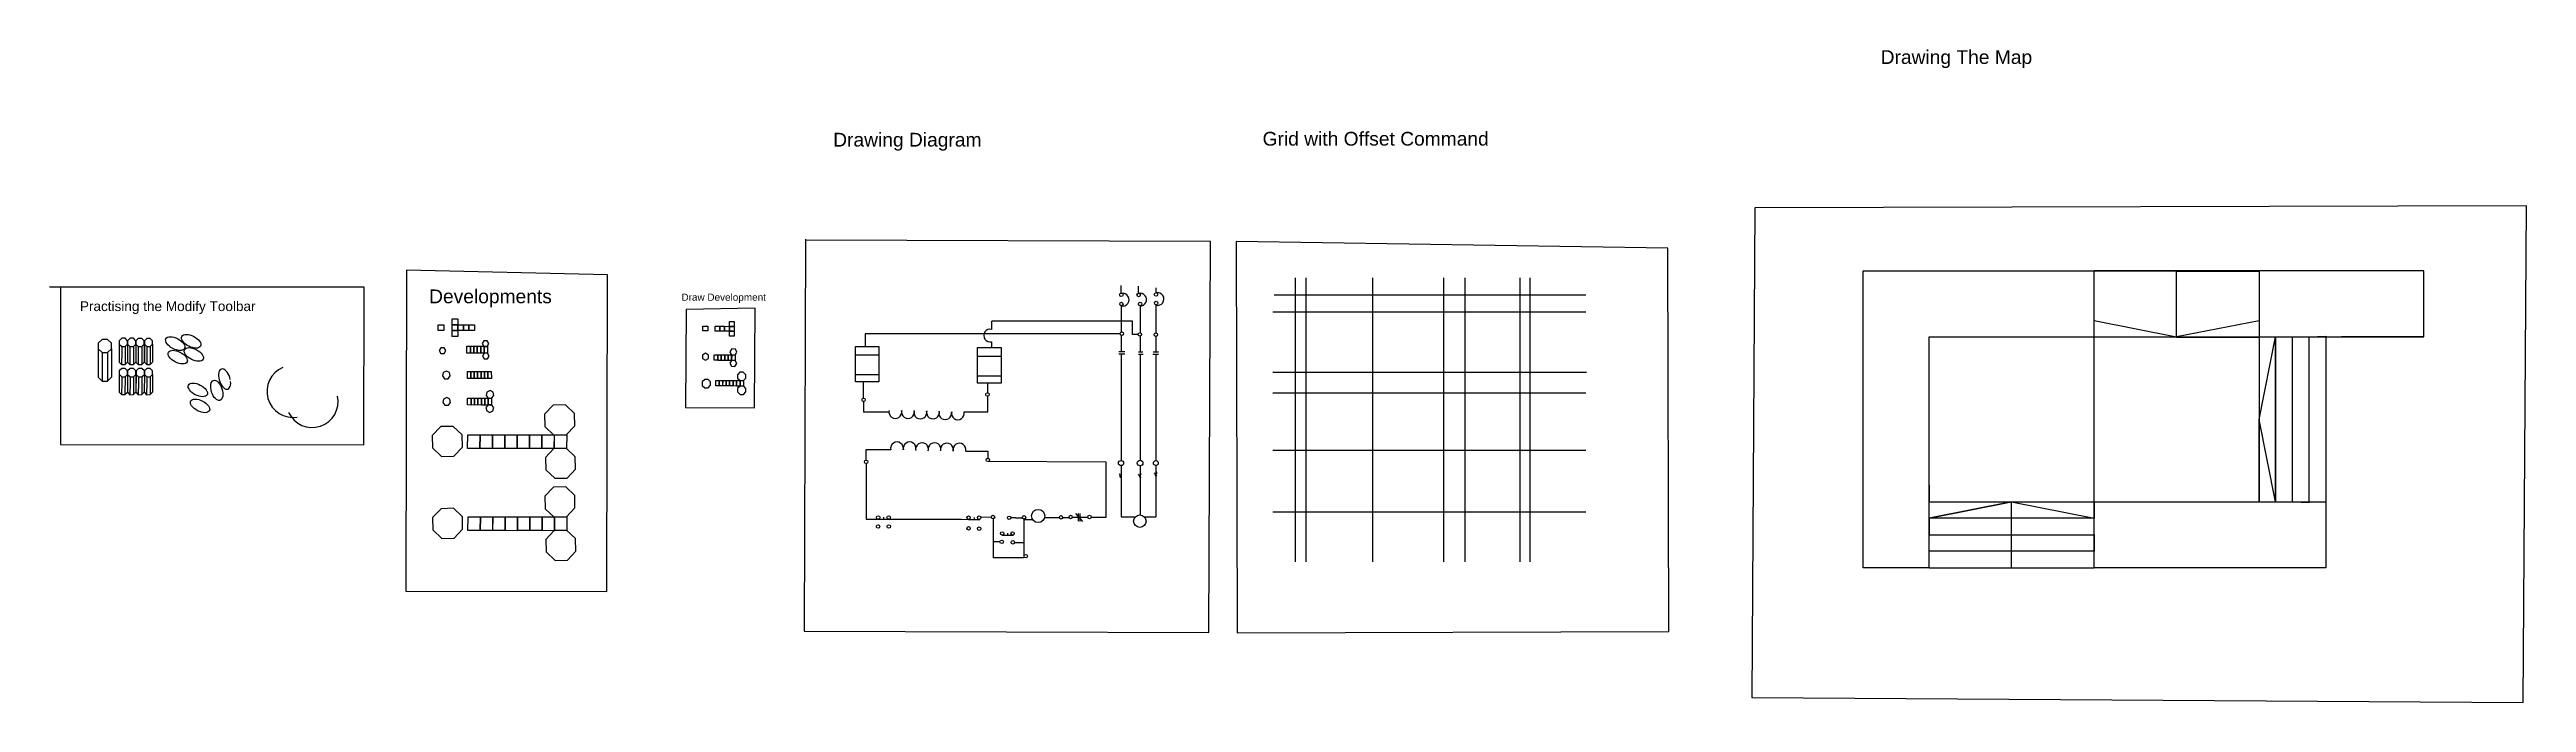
# Model space of a CAD drawing. Header units: inches. Extents: x -33 to 1769, y -245 to 230.
import ezdxf

# ---------------------------------------------------------------- set-up
doc = ezdxf.new("R2010")
doc.units = ezdxf.units.IN
doc.header["$MEASUREMENT"] = 0
doc.layers.add('0 @ 1', color=7, linetype='Continuous')
doc.styles.add('Annotative', font='arial.ttf')
doc.styles.get("Standard").update_dxf_attribs({"font": 'arial.ttf'})

msp = doc.modelspace()

# ---------------------------------------------------------------- linework, layer by layer
for p, q in [((1207.8, 114.8), (1205.5, -241.5)), ((1769.2, 116.3), (1207.8, 114.8)), ((1766.8, -245.1), (1769.2, 116.3)), ((517.1, 91.9), (516.1, -193.3)), ((811.6, 90.4), (517.1, 91.4)), ((810.6, -194.3), (811.6, 90.4)), ((746.8, 52.7), (746.8, 58.4)), ((759.4, 52.7), (759.4, 57.8)), ((772.1, 53.1), (772.1, 56.6)), ((873.2, 64), (873.2, -142.7)), ((881, 64), (881, -142.7)), ((929.5, 64), (929.5, -142.7)), ((981.3, 64), (981.3, -142.7)), ((996.7, 64), (996.7, -142.7)), ((1036.8, 64), (1036.8, -142.7)), ((1044.1, 64), (1044.1, -142.7)), ((1286.6, -147.1), (1286.6, 68.9)), ((1286.6, 68.9), (1454.6, 68.9)), ((1454.6, -87.1), (1454.6, 68.9)), ((1694.6, 68.9), (1454.6, 68.9)), ((1454.6, 68.9), (1574.6, 68.5)), ((1514.6, 20.5), (1514.6, 68.5)), ((1574.6, 68.5), (1574.6, 20.5)), ((1574.6, 68.5), (1574.6, 32.5)), ((1694.6, 20.9), (1694.6, 68.9)), ((746.6, 43.6), (746.6, 24.3)), ((760.5, 43.4), (760.5, 23.9)), ((771.9, 44.1), (771.9, 23.8)), ((1084.7, 39), (857.1, 39)), ((858.1, 51.5), (1084.7, 51.5)), ((745.9, 23.2), (560.5, 23.2)), ((560.5, 23.2), (560.5, 14)), ((754.9, 32.3), (652.5, 32.3)), ((652.5, 26.4), (652.5, 32.3)), ((746.6, 22), (746.6, 10.1)), ((754.9, 22.7), (754.9, 32.3)), ((759, 22.7), (754.9, 22.7)), ((760.5, 21.4), (760.5, 10.1)), ((771.9, 21.3), (771.9, 10.1)), ((1334.6, -147.1), (1334.6, 20.9)), ((1334.6, 20.9), (1454.6, 20.9)), ((1454.6, 20.9), (1454.6, 32.9)), ((1454.6, 32.9), (1514.6, 20.9)), ((1454.6, 20.9), (1574.6, 20.9)), ((1574.6, 32.5), (1514.6, 20.9)), ((1574.6, 20.5), (1514.6, 20.5)), ((1574.6, 20.9), (1694.6, 20.9)), ((1574.6, -39.1), (1586.6, 20.9)), ((1574.6, 20.5), (1574.6, -99.1)), ((1586.6, 20.9), (1598.6, 21)), ((1586.6, -99.1), (1586.6, 20.9)), ((1586.6, 20.9), (1586.6, -99.1)), ((1586.6, 20.9), (1598.6, 20.9)), ((1598.6, 21), (1598.6, 20.9)), ((1598.6, 20.9), (1598.6, -99.1)), ((1611.1, 20.9), (1623.1, 21.4)), ((1611.1, -99.5), (1611.1, 20.9)), ((1623.1, 21.4), (1623.1, -99.1)), ((1694.6, 20.9), (1634.6, 20.9)), ((5.3, 3), (5.2, -11.2)), ((5.3, 9.5), (5.3, 3)), ((9.3, 9.5), (9.2, -11.2)), ((12.1, 12.3), (12.1, -8.5)), ((17.7, 15.6), (17.7, 2.6)), ((19.5, 9.8), (19.4, 0.8)), ((19.5, 13.8), (19.5, 9.8)), ((22, 13.8), (22, 0.9)), ((23.8, 15.6), (23.7, 2.6)), ((23.8, 15.6), (23.7, 2.5)), ((25.5, 13.8), (25.5, 9.8)), ((25.5, 9.8), (25.5, 0.8)), ((28, 13.8), (28, 0.8)), ((29.8, 15.6), (29.8, 2.5)), ((29.9, 15.6), (29.8, 2.5)), ((31.6, 9.8), (31.5, 0.8)), ((31.6, 13.8), (31.6, 9.8)), ((34.1, 13.8), (34.1, 0.8)), ((35.9, 15.6), (35.8, 2.5)), ((36, 15.6), (36, 2.5)), ((37.8, 13.8), (37.7, 9.7)), ((37.7, 9.7), (37.7, 0.8)), ((40.3, 13.8), (40.2, 0.8)), ((42, 15.6), (42, 2.5)), ((553.3, 7.8), (570.4, 7.8)), ((642.3, 7), (659.4, 7)), ((652.4, 17.2), (652.4, 13.2)), ((749.4, 10.1), (744.9, 10.1)), ((744.9, 8.5), (749.5, 8.5)), ((746.6, 8.5), (746.6, -69.1)), ((759.3, 10.1), (762.5, 10.1)), ((759.4, 8.3), (762.7, 8.3)), ((760.5, 8.3), (760.5, -68.9)), ((769.8, 8.3), (773.9, 8.3)), ((770, 10.1), (773.9, 10.1)), ((771.9, 8.3), (771.9, -69.2)), ((17.7, -6.3), (17.7, -19.4)), ((19.5, -12.2), (19.4, -21.1)), ((19.5, -8.1), (19.5, -12.2)), ((22, -8.1), (21.9, -21.1)), ((23.8, -6.4), (23.7, -19.4)), ((23.8, -6.4), (23.8, -19.4)), ((25.6, -12.2), (25.5, -21.2)), ((25.6, -8.1), (25.6, -12.2)), ((28.1, -8.1), (28.1, -21.1)), ((29.9, -6.4), (29.8, -19.4)), ((30, -6.4), (29.9, -19.4)), ((31.7, -12.2), (31.6, -21.2)), ((31.7, -8.1), (31.7, -12.2)), ((34.2, -8.1), (34.2, -21.1)), ((36, -6.4), (35.9, -19.4)), ((36, -6.4), (35.9, -19.4)), ((37.7, -12.2), (37.6, -21.2)), ((37.7, -8.2), (37.7, -12.2)), ((40.2, -8.2), (40.2, -21.1)), ((42, -6.4), (42, -19.4)), ((553.3, -6.5), (570.4, -6.5)), ((559.3, -23.7), (559.3, -11.8)), ((642.3, -7.4), (659.4, -7.4)), ((649.8, -19.8), (649.8, -12.7)), ((857.1, -4.7), (1085.2, -4.7)), ((577.8, -33.8), (559.2, -33.8)), ((559.3, -26.2), (559.3, -33.8)), ((632.4, -33.6), (649.8, -33.6)), ((649.8, -33.6), (649.8, -22.2)), ((857.1, -19.8), (1084.7, -19.8)), ((1574.6, -99.1), (1574.6, -39.1)), ((1586.6, -99.1), (1574.6, -39.3)), ((579.1, -61.2), (560.9, -61.2)), ((560.9, -61.2), (560.9, -68.8)), ((561.2, -71.2), (561.2, -111.8)), ((633.6, -62.2), (649.7, -62.2)), ((649.7, -62.2), (649.7, -67.3)), ((735.7, -70.2), (649.7, -69.8)), ((735.7, -110.2), (735.7, -70.2)), ((857.1, -61.5), (1084.7, -61.5)), ((745.2, -78.6), (746.6, -81.4)), ((746.6, -72.8), (746.6, -110)), ((759.1, -78.9), (760.9, -81.4)), ((760.5, -73), (760.5, -108.7)), ((770.7, -78), (772.4, -80.5)), ((771.9, -72.7), (771.9, -110)), ((1334.6, -87.1), (1334.6, -99.1)), ((1454.6, -147.1), (1454.6, -87.1)), ((713.4, -107.7), (718.5, -113.5)), ((715.4, -107.7), (715.4, -113.3)), ((716.7, -107.7), (716.7, -113.4)), ((857.1, -106.3), (1084.7, -106.3)), ((1334.6, -99.1), (1454.6, -99.1)), ((1334.6, -99.1), (1454.6, -99.1)), ((1394.6, -99.1), (1334.6, -111.1)), ((1334.6, -111.1), (1394.6, -99.1)), ((1394.6, -147.1), (1394.6, -99.1)), ((1394.6, -99.1), (1454.6, -111.1)), ((1454.6, -99.1), (1454.6, -111.1)), ((1454.6, -99.1), (1623.1, -99.1)), ((1574.6, -99.1), (1586.6, -99.1)), ((1599.1, -99.1), (1611.1, -99.5)), ((1623.1, -99.1), (1623.1, -147.1)), ((561.2, -111.8), (630.6, -111.8)), ((569.9, -111.8), (578.2, -111.8)), ((574.1, -111.8), (574.1, -110.3)), ((630.6, -111.8), (635.7, -111.9)), ((635.7, -111.9), (644, -111.9)), ((639.9, -111.9), (639.9, -110.4)), ((652.2, -110.2), (644.6, -110.6)), ((653.5, -111.4), (653.5, -139.8)), ((660.1, -123.4), (668.4, -123.4)), ((664.2, -123.4), (664.2, -121.9)), ((670, -110.7), (666.5, -110.7)), ((670, -110.7), (674.8, -110.7)), ((676, -111.9), (682.2, -111.9)), ((676, -111.9), (676, -139.8)), ((676.5, -121.7), (676, -121.7)), ((677.2, -110), (677.3, -110)), ((691, -110.5), (701.7, -110.5)), ((704.2, -110.5), (708.6, -110.5)), ((711.1, -110.2), (722.4, -110.2)), ((724.9, -110.2), (735.7, -110.2)), ((746.6, -110), (757.1, -110)), ((763.5, -110), (771.9, -110)), ((1454.6, -111.1), (1334.6, -111.1)), ((1334.6, -111.1), (1334.6, -123.1)), ((1334.6, -123.1), (1454.6, -123.1)), ((1454.6, -123.1), (1454.6, -135.1)), ((658.5, -128.2), (653.5, -128.2)), ((676, -139.8), (653.5, -139.8)), ((669.2, -128.6), (676, -128.6)), ((1454.6, -135.1), (1334.6, -135.1)), ((1334.6, -147.1), (1286.6, -147.1)), ((1334.6, -147.1), (1454.6, -147.1)), ((1334.6, -147.1), (1394.6, -147.1)), ((1466.6, -147.1), (1454.6, -147.1)), ((1623.1, -147.1), (1455.1, -147.1)), ((516.1, -193.3), (810.6, -194.3)), ((1205.5, -241.5), (1766.8, -245.1))]:
    msp.add_line(p, q)
for points in [[(830.4, 90.4), (831.1, -194.4), (1145.3, -193.5), (1144.5, 85.5), (830.4, 90.4)], [(-25, 56.5), (-25, -57.5), (195.8, -57.6), (195.9, 57.1), (-33, 57.2)], [(226.8, 69.5), (226.2, -164), (372.4, -164.4), (372.9, 66.1), (226.8, 69.5)], [(430.3, 40.9), (429.8, -30.4), (480, -30.8), (480.5, 41.8), (430.3, 40.9)], [(442.4, 28.7), (445.9, 28.7), (445.9, 25.2), (442.4, 25.2), (442.4, 28.7)], [(451.2, 28.6), (454.7, 28.6), (454.7, 25.1), (451.2, 25.1), (451.2, 28.6)], [(454.7, 28.6), (458.2, 28.6), (458.2, 25.1), (454.7, 25.1), (454.7, 28.6)], [(458.2, 28.6), (461.7, 28.5), (461.7, 25), (458.2, 25), (458.2, 28.6)], [(461.7, 32), (465.2, 32), (465.2, 28.5), (461.7, 28.5), (461.7, 32)], [(461.7, 28.5), (465.2, 28.5), (465.2, 25), (461.7, 25), (461.7, 28.5)], [(461.7, 25), (465.2, 25), (465.2, 21.5), (461.7, 21.5), (461.7, 25)], [(2.5, 12.3), (2.5, -8.5)], [(17.7, 2.6), (19.4, 0.8), (22, 0.9), (23.7, 2.6)], [(23.7, 2.5), (25.5, 0.8), (28, 0.8), (29.8, 2.5)], [(29.8, 2.5), (31.5, 0.8), (34.1, 0.8), (35.8, 2.5)], [(36, 2.5), (37.7, 0.8), (40.2, 0.8), (42, 2.5)], [(270.7, 14.1), (273.2, 14.1), (273.2, 9.1), (270.7, 9.1), (270.7, 14.1)], [(273.2, 14.1), (275.7, 14.1), (275.7, 9.1), (273.2, 9.1), (273.2, 14.1)], [(275.7, 14.1), (278.2, 14.1), (278.2, 9.1), (275.7, 9.1), (275.7, 14.1)], [(278.2, 14.1), (280.7, 14.1), (280.7, 9.1), (278.2, 9.1), (278.2, 14.1)], [(280.7, 14.1), (283.2, 14.1), (283.2, 9.1), (280.7, 9.1), (280.7, 14.1)], [(283.2, 14.1), (285.7, 14.1), (285.7, 9.1), (283.2, 9.1), (283.2, 14.1)], [(450.8, 7.9), (453.3, 7.9), (453.2, 3.9), (450.7, 3.9), (450.7, 7.9)], [(453.3, 7.8), (455.8, 7.8), (455.8, 3.8), (453.3, 3.8), (453.3, 7.8)], [(455.8, 7.8), (458.3, 7.8), (458.3, 3.8), (455.8, 3.8), (455.8, 7.8)], [(458.3, 7.8), (460.8, 7.8), (460.8, 3.8), (458.3, 3.8), (458.3, 7.8)], [(460.9, 7.8), (463.4, 7.8), (463.3, 3.8), (460.8, 3.8), (460.8, 7.8)], [(463.4, 7.8), (465.9, 7.8), (465.8, 3.8), (463.3, 3.8), (463.3, 7.8)], [(2.5, -8.5), (5.2, -11.2), (9.2, -11.2), (12.1, -8.5)], [(271, -4.3), (273.5, -4.3), (273.5, -9.3), (271, -9.3), (271, -4.3)], [(273.5, -4.3), (276, -4.3), (276, -9.3), (273.5, -9.3), (273.5, -4.3)], [(276, -4.3), (278.5, -4.3), (278.5, -9.3), (276, -9.3), (276, -4.3)], [(278.5, -4.3), (281, -4.3), (281, -9.3), (278.5, -9.3), (278.5, -4.3)], [(281, -4.3), (283.5, -4.3), (283.5, -9.3), (281, -9.3), (281, -4.3)], [(283.5, -4.3), (286, -4.3), (286, -9.3), (283.5, -9.3), (283.5, -4.3)], [(285.9, -4.3), (288.4, -4.3), (288.5, -9.3), (286, -9.3), (285.9, -4.3)], [(451.8, -10.8), (454.3, -10.8), (454.2, -14.8), (451.7, -14.7), (451.7, -10.8)], [(454.3, -10.8), (456.8, -10.8), (456.7, -14.8), (454.2, -14.8), (454.2, -10.8)], [(456.8, -10.8), (459.3, -10.8), (459.3, -14.8), (456.8, -14.8), (456.8, -10.8)], [(459.3, -10.8), (461.8, -10.8), (461.8, -14.8), (459.3, -14.8), (459.3, -10.8)], [(461.8, -10.8), (464.3, -10.8), (464.3, -14.8), (461.8, -14.8), (461.8, -10.8)], [(464.4, -10.9), (466.9, -10.9), (466.8, -14.9), (464.3, -14.8), (464.3, -10.9)], [(466.9, -10.9), (469.4, -10.9), (469.4, -14.9), (466.9, -14.9), (466.9, -10.9)], [(469.4, -10.9), (471.9, -10.9), (471.9, -14.9), (469.4, -14.9), (469.4, -10.9)], [(17.7, -19.4), (19.4, -21.1), (21.9, -21.1), (23.7, -19.4)], [(23.8, -19.4), (25.5, -21.2), (28.1, -21.1), (29.8, -19.4)], [(29.9, -19.4), (31.6, -21.2), (34.2, -21.1), (35.9, -19.4)], [(35.9, -19.4), (37.6, -21.2), (40.2, -21.1), (42, -19.4)], [(271.2, -23.7), (273.7, -23.7), (273.7, -28.7), (271.2, -28.6), (271.2, -23.7)], [(273.7, -23.7), (276.2, -23.7), (276.2, -28.7), (273.7, -28.6), (273.7, -23.7)], [(276.2, -23.7), (278.7, -23.7), (278.7, -28.7), (276.2, -28.6), (276.2, -23.7)], [(278.7, -23.7), (281.2, -23.7), (281.2, -28.7), (278.7, -28.6), (278.7, -23.7)], [(281.2, -23.7), (283.7, -23.7), (283.7, -28.7), (281.2, -28.7), (281.2, -23.7)], [(283.7, -23.7), (286.2, -23.7), (286.2, -28.7), (283.7, -28.7), (283.7, -23.7)], [(286.1, -23.7), (288.6, -23.7), (288.7, -28.7), (286.2, -28.7), (286.1, -23.7)], [(271.3, -50.3), (280.3, -50.3), (280.2, -60.3), (271.2, -60.2), (271.3, -50.3)], [(280.3, -50.3), (289.3, -50.3), (289.2, -60.3), (280.2, -60.2), (280.3, -50.3)], [(289.3, -50.4), (298.3, -50.4), (298.3, -60.4), (289.3, -60.3), (289.3, -50.4)], [(298.3, -50.4), (307.3, -50.4), (307.3, -60.4), (298.3, -60.3), (298.3, -50.4)], [(307.3, -50.4), (316.3, -50.4), (316.2, -60.4), (307.2, -60.3), (307.3, -50.4)], [(316.3, -50.4), (325.3, -50.4), (325.2, -60.4), (316.2, -60.3), (316.3, -50.4)], [(325.2, -50.4), (334.2, -50.4), (334.2, -60.4), (325.2, -60.4), (325.2, -50.4)], [(334.3, -50.4), (343.3, -50.4), (343.2, -60.4), (334.2, -60.4), (334.3, -50.4)], [(271.5, -110), (280.5, -110), (280.4, -120), (271.4, -119.9), (271.5, -110)], [(280.5, -110), (289.5, -110), (289.4, -120), (280.4, -119.9), (280.5, -110)], [(289.5, -110), (298.5, -110), (298.5, -120), (289.5, -120), (289.5, -110)], [(298.5, -110.1), (307.5, -110.1), (307.5, -120.1), (298.5, -120), (298.5, -110.1)], [(307.5, -110), (316.5, -110), (316.4, -120), (307.4, -120), (307.5, -110)], [(316.5, -110), (325.5, -110), (325.4, -120), (316.4, -120), (316.5, -110)], [(325.4, -110.1), (334.4, -110.1), (334.4, -120.1), (325.4, -120), (325.4, -110.1)], [(334.5, -110.1), (343.5, -110.1), (343.4, -120.1), (334.4, -120), (334.5, -110.1)]]:
    msp.add_lwpolyline(points)
for points in [[(12.1, 12.3), (12.1, 16.3), (9.3, 19.1), (5.3, 19.1), (2.5, 16.3), (2.5, 12.3), (5.3, 9.5), (9.3, 9.5)], [(23.8, 15.6), (23.8, 18.1), (22, 19.9), (19.5, 19.9), (17.7, 18.1), (17.7, 15.6), (19.5, 13.8), (22, 13.8)], [(29.8, 15.6), (29.8, 18.1), (28.1, 19.9), (25.6, 19.9), (23.8, 18.1), (23.8, 15.6), (25.5, 13.8), (28, 13.8)], [(35.9, 15.6), (35.9, 18.1), (34.1, 19.8), (31.6, 19.8), (29.9, 18.1), (29.9, 15.6), (31.6, 13.8), (34.1, 13.8)], [(42, 15.6), (42, 18.1), (40.3, 19.8), (37.8, 19.8), (36, 18.1), (36, 15.6), (37.8, 13.8), (40.3, 13.8)], [(249.8, 29.8), (253.9, 29.8), (253.9, 25.5), (249.8, 25.5)], [(259.9, 34), (264, 34), (264, 29.8), (259.9, 29.8)], [(259.9, 29.8), (264, 29.8), (264, 25.5), (259.9, 25.5)], [(259.9, 25.5), (264, 25.5), (264, 21.3), (259.9, 21.3)], [(264, 29.8), (268.1, 29.8), (268.1, 25.5), (264, 25.5)], [(268.1, 29.8), (272.2, 29.8), (272.2, 25.5), (268.1, 25.5)], [(272.2, 29.8), (276.3, 29.8), (276.3, 25.5), (272.2, 25.5)], [(281.9, 16.1), (283.1, 14), (285.5, 14), (286.7, 16.1), (285.5, 18.1), (283.1, 18.1)], [(250.6, 10.9), (251.8, 8.8), (254.2, 8.8), (255.4, 10.9), (254.2, 12.9), (251.8, 12.9)], [(282, 7), (283.2, 5), (285.6, 5), (286.8, 7), (285.6, 9.1), (283.2, 9.1)], [(442, 7.7), (442, 5.2), (444.2, 4), (446.4, 5.2), (446.4, 7.7), (444.2, 9)], [(465.7, -0.6), (467, 1.5), (465.8, 3.7), (463.3, 3.8), (462, 1.7), (463.2, -0.5)], [(465.8, 7.7), (467.1, 9.8), (466, 12), (463.5, 12.1), (462.1, 10), (463.3, 7.8)], [(553.3, 14), (570.4, 14), (570.4, -11.8), (553.3, -11.8)], [(642.3, 13.2), (659.4, 13.2), (659.4, -12.7), (642.3, -12.7)], [(23.8, -6.4), (23.8, -3.9), (22, -2.1), (19.5, -2.1), (17.7, -3.8), (17.7, -6.3), (19.5, -8.1), (22, -8.1)], [(29.9, -6.4), (29.9, -3.9), (28.1, -2.1), (25.6, -2.1), (23.8, -3.9), (23.8, -6.4), (25.6, -8.1), (28.1, -8.1)], [(36, -6.4), (36, -3.9), (34.2, -2.1), (31.7, -2.1), (30, -3.9), (30, -6.4), (31.7, -8.1), (34.2, -8.1)], [(42, -6.4), (42, -3.9), (40.2, -2.1), (37.7, -2.1), (36, -3.9), (36, -6.4), (37.7, -8.2), (40.2, -8.2)], [(258, -5.1), (255.8, -4), (253.5, -5.1), (252.9, -7.5), (254.5, -9.5), (257, -9.5), (258.6, -7.5)], [(441.9, -11.9), (441.9, -14.4), (443.7, -16.1), (446.2, -16.1), (448, -14.3), (448, -11.8), (446.2, -10.1), (443.7, -10.1)], [(467.6, -6.6), (467.6, -9.1), (469.4, -10.9), (471.9, -10.8), (473.6, -9.1), (473.6, -6.6), (471.8, -4.8), (469.3, -4.8)], [(467.6, -16.6), (467.6, -19.1), (469.4, -20.9), (471.9, -20.9), (473.7, -19.1), (473.7, -16.6), (471.9, -14.8), (469.4, -14.9)], [(258.2, -24.4), (256, -23.3), (253.7, -24.4), (253.1, -26.9), (254.7, -28.8), (257.2, -28.8), (258.8, -26.9)], [(285.1, -33), (287.4, -34), (289.6, -33), (290.2, -30.5), (288.6, -28.6), (286.1, -28.6), (284.5, -30.5)], [(289.7, -19.3), (287.5, -18.2), (285.2, -19.3), (284.6, -21.7), (286.2, -23.7), (288.7, -23.7), (290.3, -21.7)], [(327.2, -35.4), (327.4, -44.4), (333.9, -50.6), (342.9, -50.3), (349.1, -43.8), (348.9, -34.8), (342.4, -28.6), (333.4, -28.8)], [(245.5, -50.9), (245.7, -59.9), (252.3, -66.1), (261.2, -65.9), (267.4, -59.4), (267.2, -50.4), (260.7, -44.2), (251.7, -44.4)], [(327.8, -66.8), (328.1, -75.8), (334.6, -82), (343.6, -81.8), (349.8, -75.3), (349.5, -66.3), (343, -60.1), (334, -60.3)], [(327.4, -95.1), (327.6, -104.1), (334.1, -110.2), (343.1, -110), (349.3, -103.5), (349.1, -94.5), (342.6, -88.3), (333.6, -88.5)], [(245.7, -110.6), (245.9, -119.6), (252.5, -125.8), (261.5, -125.6), (267.6, -119), (267.4, -110), (260.9, -103.8), (251.9, -104.1)], [(328, -126.5), (328.3, -135.5), (334.8, -141.7), (343.8, -141.5), (350, -134.9), (349.7, -125.9), (343.2, -119.7), (334.2, -120)]]:
    msp.add_lwpolyline(points, close=True)
for centre, radius in [((746.8, 51.5), 1.27), ((746.9, 44.8), 1.27), ((759.4, 51.4), 1.27), ((760.5, 44.8), 1.27), ((772.1, 51.8), 1.27), ((772.2, 45.6), 1.27), ((747.2, 23.2), 1.27), ((760.3, 22.7), 1.27), ((771.9, 22.5), 1.27), ((559.3, -24.9), 1.27), ((649.5, -21), 1.27), ((561.2, -70), 1.27), ((649.7, -68.6), 1.27), ((746.6, -70.9), 1.86), ((760.5, -70.9), 2.03), ((771.9, -70.9), 1.77), ((686.3, -109.4), 4.8), ((569.8, -117.1), 1.27), ((569.9, -110.5), 1.27), ((577.6, -110.5), 1.27), ((577.7, -117.1), 1.27), ((635.7, -118.4), 1.27), ((635.7, -110.6), 1.27), ((643.4, -110.6), 1.27), ((643.4, -118.6), 1.27), ((653.5, -110.2), 1.27), ((660.1, -122.1), 1.27), ((665.2, -110.7), 1.27), ((667.7, -122.1), 1.27), ((676, -110.4), 1.27), ((703, -110.4), 1.27), ((709.9, -110.2), 1.27), ((723.7, -110.2), 1.27), ((760.3, -113.2), 4.52), ((659.8, -128.2), 1.27), ((667.9, -128.6), 1.27), ((677.3, -138.6), 1.27)]:
    msp.add_circle(centre, radius)
for centre, radius, start, end in [((747.8, 48), 4.64, 254.9233, 102.7345), ((760.5, 48), 4.64, 270, 102.7345), ((773.2, 48.5), 4.64, 254.9233, 102.7345), ((651.4, 21.9), 4.64, 75.465, 283.2762), ((144.1, -18.8), 18.9, 112.5637, 279.5666), ((158.1, -26.1), 18.9, 204.9004, 11.9033), ((582.4, -33.8), 4.64, 165.465, 13.2762), ((591.6, -33.8), 4.64, 165.465, 13.2762), ((600.6, -34.1), 4.64, 165.465, 13.2762), ((609.8, -34.1), 4.64, 165.465, 13.2762), ((618.7, -34.6), 4.64, 165.465, 13.2762), ((627.9, -34.7), 4.64, 165.465, 13.2762), ((583.6, -60.2), 4.64, 345.465, 193.2762), ((592.8, -60.2), 4.64, 345.465, 193.2762), ((601.8, -60.8), 4.64, 345.465, 193.2762), ((610.9, -60.8), 4.64, 345.465, 193.2762), ((619.9, -61), 4.64, 345.465, 193.2762), ((629.1, -61.1), 4.64, 345.465, 193.2762), ((746.5, -80.5), 0.834, 115.6088, 277.1812), ((746, -78.9), 0.91, 280.7779, 53.4634), ((760.8, -80.5), 0.834, 115.6088, 277.1812), ((760.2, -78.9), 0.91, 280.7779, 53.4634), ((772.3, -79.6), 0.834, 115.6088, 277.1812), ((771.8, -78), 0.91, 280.7779, 53.4634)]:
    msp.add_arc(centre, radius, start, end)
for centre, major_axis in [((58.5, 16), (6.8, -3.51)), ((70.1, 17.7), (6.8, -3.51)), ((60.3, 6.2), (6.8, -3.51)), ((72, 8.1), (6.8, -3.51)), ((74.9, -17.7), (6.8, -3.51)), ((88.7, -18), (-2.33, 7.29)), ((76.5, -29.3), (6.8, -3.51))]:
    msp.add_ellipse(centre, major_axis=major_axis, ratio=0.516921)
msp.add_ellipse((94.4, -9.8), major_axis=(-2.33, 7.29), ratio=0.516921, start_param=4.521049, end_param=10.592192)

# ---------------------------------------------------------------- texts
for s, height, p in [('Developments', 10, (243.2, 45.4)), ('Practising the Modify Toolbar ', 7.065, (-10.9, 39.7)), ('Draw Development', 5.172, (426.8, 47.2))]:
    msp.add_text(s, height=height).set_placement(p)
at = {"char_height": 10, "attachment_point": 1}
for s, width, insert in [('Drawing The Map', 366.631, (1299.3, 229.5)), ('Drawing Diagram', 259.085, (537.2, 169.4)), ('Grid with Offset Command', 288.458, (849.6, 170.1))]:
    msp.add_mtext_dynamic_manual_height_columns(s, width=width, gutter_width=50, heights=[0], dxfattribs=dict(at, insert=insert))
at = {"insert": (684.3, -109.4), "char_height": 0.2, "attachment_point": 1}
msp.add_mtext('M', dxfattribs=at)
at = {"layer": '0 @ 1', "style": 'Annotative'}
msp.add_text('M', height=0.2, dxfattribs=at).set_placement((686.3, -109.4))

doc.saveas('drawing.dxf')
